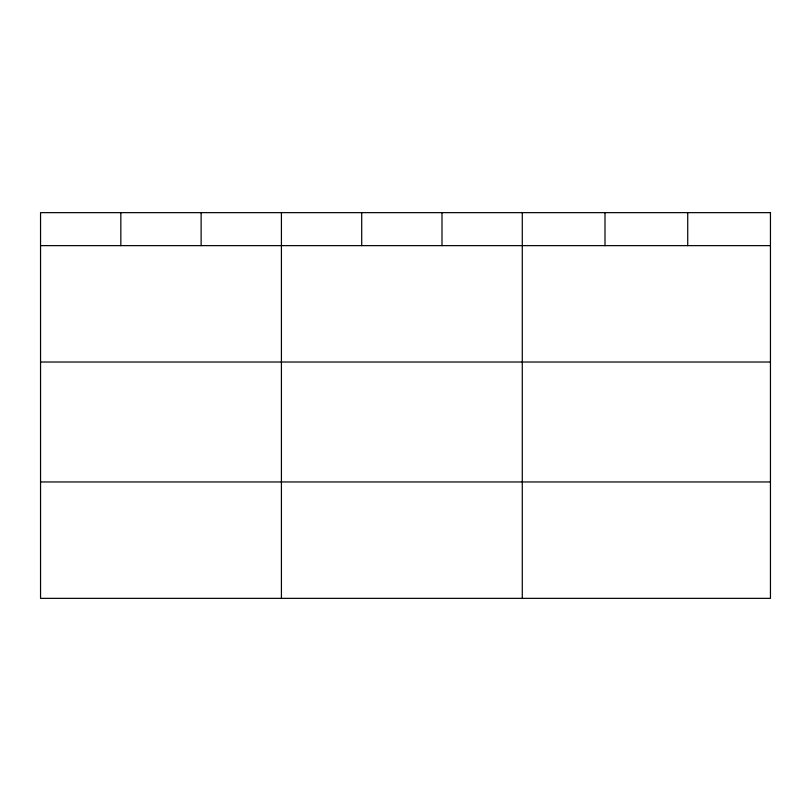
<?xml version="1.0" encoding="UTF-8"?>
<svg xmlns="http://www.w3.org/2000/svg" width="811" height="811" viewBox="0 0 811 811"><rect width="100%" height="100%" fill="white"/><g stroke="black" fill="none" stroke-linecap="round" stroke-linejoin="round"><path stroke-width="1.22" d="M40.55 245.632L770.45 245.632M40.55 362.03L770.45 362.03M40.55 481.957L770.45 481.957M687.728 212.644L687.728 245.632M605.006 212.644L605.006 245.632M522.284 212.644L522.284 598.356M441.995 212.644L441.995 245.632M361.706 212.644L361.706 245.632M281.417 212.644L281.417 598.356M201.128 212.644L201.128 245.632M120.839 212.644L120.839 245.632M770.45 212.644L40.55 212.644L40.55 598.356L770.45 598.356L770.45 212.644"/></g></svg>
